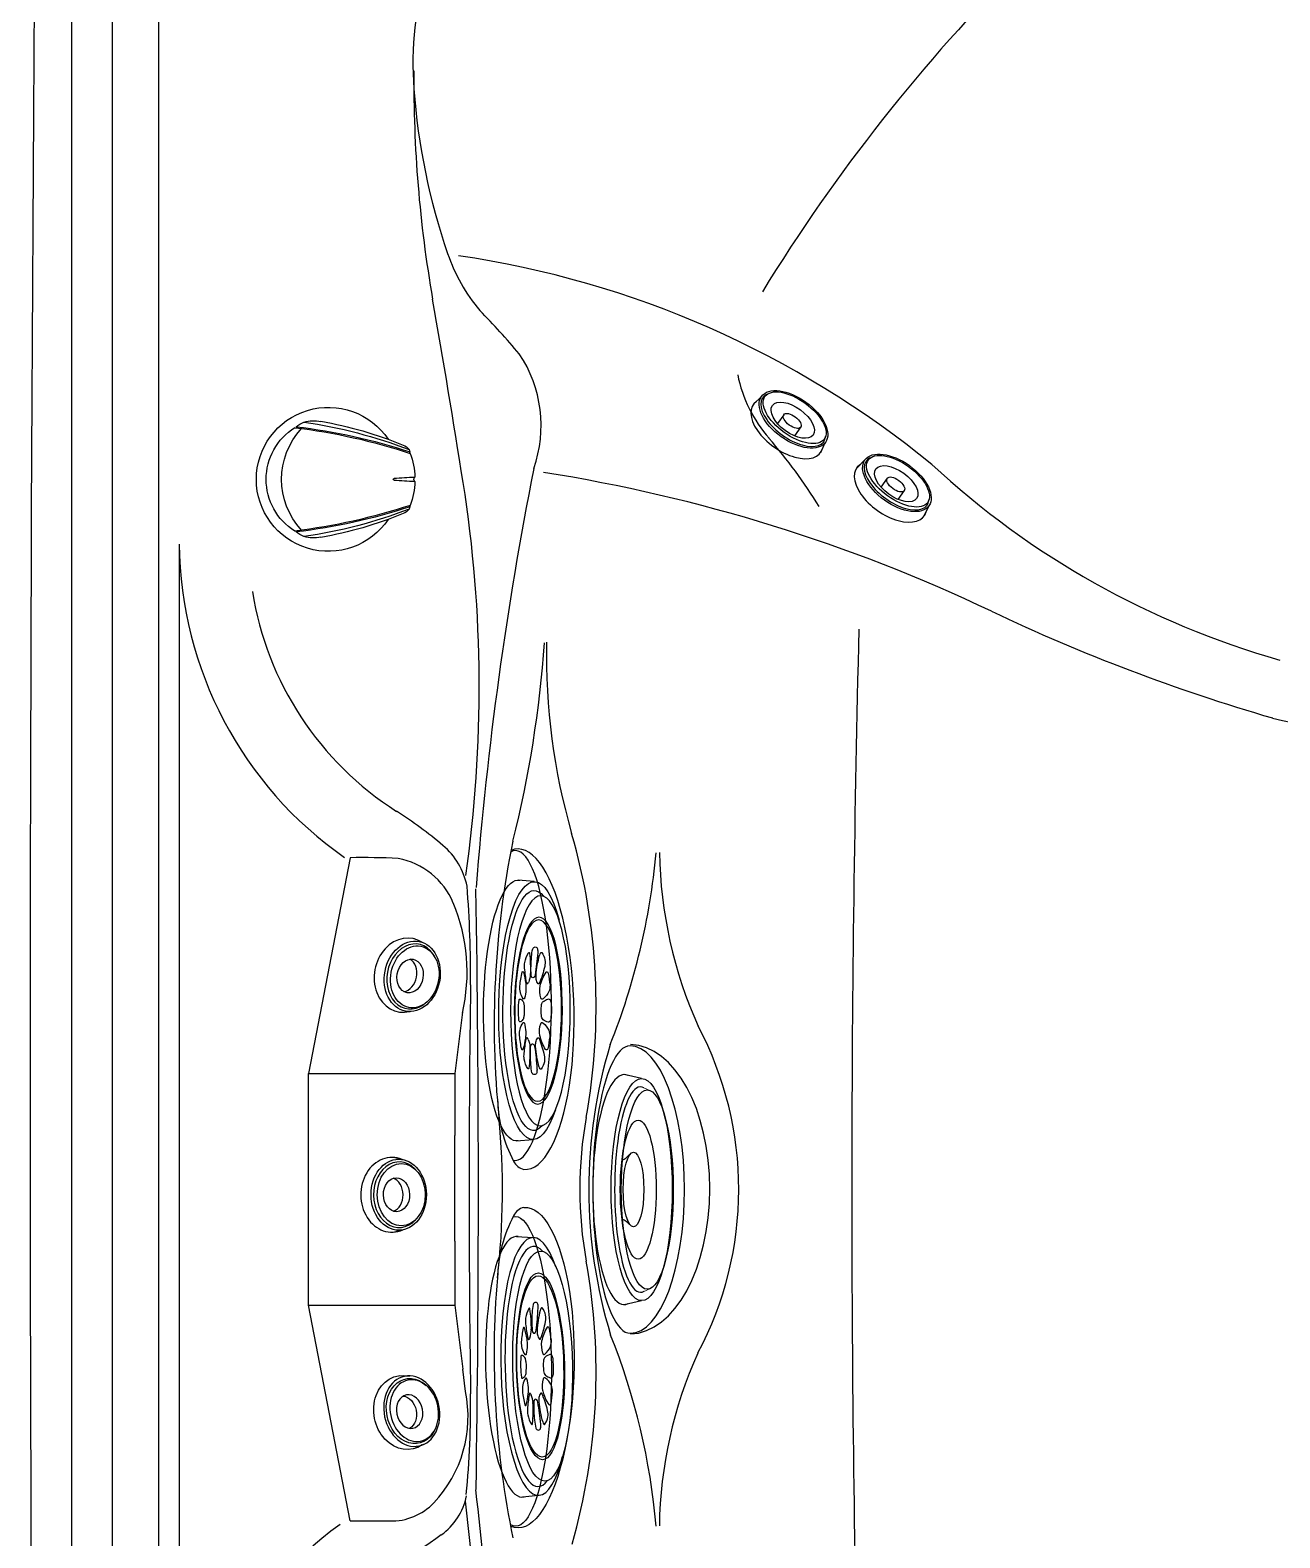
# Model space of a CAD drawing. Extents: x 400 to 501, y 484 to 637.
# Drawn here: x 400 to 427.14, y 541.21 to 573.94 of the extents above; entities that cross this region are included whole.
import ezdxf

# ---------------------------------------------------------------- set-up
doc = ezdxf.new("R2010")
doc.units = 0
doc.header["$MEASUREMENT"] = 0
doc.layers.add('1', color=4, linetype='Continuous')

# ---------------------------------------------------------------- blocks, each defined once
blk = doc.blocks.new('2014WFV')
at = {"layer": '1', "color": 2, "linetype": 'Continuous'}
for p, q in [((0.7, 1.141), (0.7, 1.119)), ((0.7, -1.141), (0.7, -1.119))]:
    blk.add_line(p, q, dxfattribs=at)
at = {"layer": '1', "color": 4, "linetype": 'Continuous'}
for p, q in [((-1.762, 0.598), (-1.762, 0.57)), ((-1.762, -0.598), (-1.762, -0.57))]:
    blk.add_line(p, q, dxfattribs=at)
for centre, radius, start, end in [((0, 0), 1.563, 213.7428, 146.1868), ((-1.495, 0.44), 0.33, 113.0683, 141.3707), ((-0.299, 0), 1.581, 159.0842, 178.2857), ((-1.212, 0.38), 0.603, 153.9073, 159.3255), ((-1.922, 0), 0.063, 311.3619, 48.6386), ((-0.299, 0), 1.581, 181.7148, 200.9164), ((-1.212, -0.38), 0.603, 200.6745, 206.0927), ((-1.495, -0.44), 0.33, 218.6293, 246.9317)]:
    blk.add_arc(centre, radius, start, end, dxfattribs=at)
at = {"layer": '1', "color": 3, "linetype": 'Continuous'}
for centre, radius, start, end in [((2.295, -11.826), 13.042, 96.9096, 108.1923), ((2.148, -11.264), 12.49, 96.6541, 108.31), ((2.09, -9.377), 10.735, 98.3836, 110.9675), ((-0.599, 0), 1.615, 316.9149, 43.0851), ((18.138, 365.263), 365.768, 266.86338, 266.93396), ((-1.427, 0), 0.0185, 273.066, 86.934), ((18.378, -369.746), 370.258, 93.06604, 93.13577), ((2.295, 11.825), 13.042, 251.8075, 263.0906), ((2.148, 11.264), 12.49, 251.69, 263.3459), ((2.09, 9.377), 10.735, 249.0325, 261.6164)]:
    blk.add_arc(centre, radius, start, end, dxfattribs=at)
at = {"layer": '1', "color": 2, "linetype": 'Continuous'}
for centre, radius, start, end in [((1.615, -7.143), 8.527, 99.8076, 112.3308), ((0.308, 0.42), 0.851, 74.9364, 99.8197), ((-0.036, 0.081), 1.291, 55.2054, 64.0447), ((0.029, 0), 1.321, 301.8524, 58.1476), ((1.615, 7.143), 8.527, 247.6692, 260.1924), ((0.308, -0.42), 0.851, 260.1803, 285.0636), ((-0.036, -0.081), 1.291, 295.9553, 304.7946)]:
    blk.add_arc(centre, radius, start, end, dxfattribs=at)
blk = doc.blocks.new('2014DJ4')
at = {"layer": '1', "color": 4, "linetype": 'Continuous'}
for p, q in [((-2.41, 1.063), (-2.495, 0.685)), ((2.495, 0.685), (2.41, 1.063))]:
    blk.add_line(p, q, dxfattribs=at)
at = {"layer": '1', "color": 3, "linetype": 'Continuous', "lineweight": 15}
for p, q in [((-2.145, 1.253), (-2.21, 1.111)), ((2.218, 1.094), (2.145, 1.253))]:
    blk.add_line(p, q, dxfattribs=at)
at = {"layer": '1', "color": 4, "linetype": 'Continuous'}
for centre, radius, start, end in [((-1.008, 0.486), 0.397, 21.9, 51.6356), ((1.023, 0.474), 0.416, 129.0073, 157.3358)]:
    blk.add_arc(centre, radius, start, end, dxfattribs=at)
for centre, major_axis, ratio in [((0, 1.063), (-2.41, 0), 0.275784), ((0, 0.886), (-0.812, 0), 0.276352)]:
    blk.add_ellipse(centre, major_axis=major_axis, ratio=ratio, dxfattribs=at)
at = {"layer": '1', "color": 3, "linetype": 'Continuous'}
for centre, major_axis, ratio in [((0, 1.185), (-2.162, 0), 0.260629), ((0, 0.989), (1.51, 0), 0.258819)]:
    blk.add_ellipse(centre, major_axis=major_axis, ratio=ratio, dxfattribs=at)
blk.add_ellipse((0, 1.04), major_axis=(-2.228, -0.001), ratio=0.252987, start_param=6.154394, end_param=9.560892, dxfattribs=at)
at = {"layer": '1', "color": 4, "linetype": 'Continuous'}
blk.add_ellipse((0, 0.685), major_axis=(-2.495, 0), ratio=0.274041, start_param=6.159415, end_param=9.548548, dxfattribs=at)
blk = doc.blocks.new('2014S124')
at = {"layer": '1', "color": 4, "linetype": 'Continuous'}
for p, q in [((-2.902, -1.151), (-2.871, -0.798)), ((2.726, -0.801), (2.757, -1.151))]:
    blk.add_line(p, q, dxfattribs=at)
for centre, radius, start, end in [((-1.331, -0.639), 0.0133, 139.6388, 230.9315), ((-1.094, -0.969), 0.419, 102.3062, 126.1753), ((-1.247, -0.531), 0.15, 231.9562, 254.1667), ((-1.127, -0.964), 0.408, 78.0489, 97.9245), ((-1.462, -2.585), 2.063, 67.4984, 78.2772), ((-0.894, -0.516), 0.0301, 99.1779, 221.307), ((-0.391, 0.306), 0.992, 238.0255, 256.8974), ((1.101, -12.868), 12.543, 97.9688, 99.1779), ((-0.627, -0.838), 0.391, 70.5026, 91.5894), ((-0.525, -0.103), 0.566, 260.7123, 287.3942), ((-0.696, -0.886), 0.462, 39.1214, 64.4362), ((-0.358, -0.614), 0.0287, 274.4906, 41.8817), ((-0.286, -0.478), 0.0376, 128.332, 191.5556), ((-0.091, -0.438), 0.236, 191.5556, 220.0563), ((-0.226, -0.553), 0.134, 93.7713, 128.332), ((-0.168, -0.476), 0.155, 227.5461, 265.0227), ((-0.065, -3), 2.586, 86.7741, 93.7713), ((-0.078, 0.324), 0.96, 263.8591, 276.4142), ((0.028, -0.484), 0.146, 270.4556, 314.1076), ((0.07, -0.601), 0.183, 61.0631, 86.7741), ((-0.256, -0.328), 0.465, 325.8951, 339.012), ((0.138, -0.479), 0.0434, 339.012, 61.0631), ((0.204, -0.614), 0.0287, 138.1183, 265.5094), ((0.541, -0.886), 0.462, 115.5638, 140.8786), ((0.371, -0.103), 0.566, 252.6058, 279.2877), ((0.472, -0.838), 0.391, 88.4106, 109.4974), ((0.237, 0.306), 0.992, 283.1026, 301.9745), ((-1.256, -12.868), 12.543, 80.8221, 82.0312), ((1.308, -2.585), 2.063, 101.7228, 112.5016), ((0.74, -0.516), 0.0301, 318.693, 80.8221), ((0.973, -0.964), 0.408, 82.0755, 101.9511), ((0.94, -0.969), 0.419, 53.8247, 77.6938), ((1.093, -0.531), 0.15, 285.8333, 308.0438), ((1.177, -0.639), 0.0133, 309.0685, 40.3612), ((-1.416, -0.77), 0.0473, 99.1583, 182.8254), ((-1.402, -0.769), 0.0613, 182.8254, 251.7181), ((-1.363, -1.099), 0.381, 85.9054, 99.1583), ((-1.181, 0.229), 1.083, 257.2105, 266.5392), ((-1.327, -0.909), 0.0126, 97.5091, 238.9379), ((-1.756, -6.588), 5.884, 81.237, 85.9054), ((-1.028, -0.413), 0.592, 238.9379, 260.386), ((-0.989, -3.477), 2.602, 87.2798, 97.5091), ((-0.71, 1.361), 2.117, 254.1667, 266.2149), ((-0.99, 2.535), 3.397, 265.6677, 272.2875), ((-1.602, 4.618), 5.65, 276.1181, 279.2744), ((-0.464, -2.514), 1.554, 97.6262, 106.9327), ((-0.891, -1.423), 0.547, 69.4938, 87.2798), ((-0.866, -0.864), 0.0917, 48.933, 85.6576), ((-0.85, -0.793), 0.0663, 265.9235, 311.887), ((-0.826, -0.391), 0.361, 266.2149, 280.8655), ((-0.827, -0.819), 0.0316, 311.887, 48.933), ((-0.804, -0.508), 0.242, 280.8655, 305.5063), ((-0.305, -0.284), 0.741, 237.7862, 241.1041), ((-0.702, -0.898), 0.0617, 279.2744, 307.8782), ((-0.684, -0.697), 0.0224, 339.9162, 58.101), ((-0.574, -1.691), 0.723, 86.8252, 97.6262), ((-0.669, -0.939), 0.00905, 307.8782, 43.5431), ((-0.588, -1.941), 0.974, 75.693, 86.8252), ((0.433, -1.941), 0.974, 93.1748, 104.307), ((0.419, -1.691), 0.723, 82.3738, 93.1748), ((0.515, -0.939), 0.00905, 136.4569, 232.1218), ((0.53, -0.697), 0.0224, 121.899, 200.0838), ((0.15, -0.284), 0.741, 298.8959, 302.2138), ((0.649, -0.508), 0.242, 234.4937, 259.1345), ((0.547, -0.898), 0.0617, 232.1218, 260.7256), ((0.309, -2.514), 1.554, 73.0673, 82.3738), ((1.448, 4.618), 5.65, 260.7256, 263.8819), ((0.737, -1.423), 0.547, 92.7202, 110.5062), ((0.672, -0.391), 0.361, 259.1345, 273.7851), ((0.672, -0.819), 0.0316, 131.067, 228.113), ((0.712, -0.864), 0.0917, 94.3424, 131.067), ((0.695, -0.793), 0.0663, 228.113, 274.0765), ((0.556, 1.361), 2.117, 273.7851, 285.8333), ((0.836, 2.535), 3.397, 267.7125, 274.3323), ((1.601, -6.588), 5.884, 94.0946, 98.763), ((0.834, -3.477), 2.602, 82.4909, 92.7202), ((0.874, -0.413), 0.592, 279.614, 301.0621), ((1.027, 0.229), 1.083, 273.4608, 282.7895), ((1.173, -0.909), 0.0126, 301.0621, 82.4909), ((1.208, -1.099), 0.381, 80.8417, 94.0946), ((1.247, -0.769), 0.0613, 288.2819, 357.1746), ((1.261, -0.77), 0.0473, 357.1746, 80.8417), ((-1.05, -0.539), 0.464, 260.386, 276.1181), ((-0.912, -1.04), 0.0135, 106.9327, 266.1158), ((-0.391, 1.308), 2.419, 257.5307, 264.7273), ((-0.593, -0.55), 0.552, 267.8985, 282.199), ((-0.563, -0.705), 0.394, 282.7915, 304.9332), ((-0.353, -1.015), 0.0189, 320.3181, 73.0993), ((-0.293, -1.089), 0.028, 160.74, 281.4572), ((-0.136, -1.22), 0.231, 119.9275, 142.4102), ((-0.07, 0.673), 1.802, 263.0665, 277.1772), ((-0.144, -1.417), 0.411, 94.028, 105.1092), ((-0.075, -2.039), 1.037, 81.5337, 95.4645), ((0.061, -1.13), 0.117, 49.8828, 81.5337), ((0.027, -1.171), 0.171, 30.7364, 49.8828), ((0.155, -1.094), 0.0212, 270.8379, 30.7364), ((0.198, -1.015), 0.0189, 106.9007, 219.6819), ((0.409, -0.705), 0.394, 235.0668, 257.2085), ((0.438, -0.55), 0.552, 257.801, 272.1015), ((0.236, 1.308), 2.419, 275.2727, 282.4693), ((0.758, -1.04), 0.0135, 273.8842, 73.0673), ((0.895, -0.539), 0.464, 263.8819, 279.614)]:
    blk.add_arc(centre, radius, start, end, dxfattribs=at)
at = {"layer": '1', "color": 3, "linetype": 'Continuous'}
for centre, major_axis, ratio in [((-0.077, -0.651), (-2.498, 0.009), 0.259148), ((-0.073, -0.697), (-2.027, 0), 0.25727)]:
    blk.add_ellipse(centre, major_axis=major_axis, ratio=ratio, dxfattribs=at)
at = {"layer": '1', "color": 4, "linetype": 'Continuous'}
for centre, major_axis, ratio, start_param, end_param in [((-0.072, -0.799), (-2.798, 0.001), 0.271239, 5.590718, 10.215837), ((-0.073, -1.151), (-2.83, 0), 0.260205, 6.236712, 9.470532)]:
    blk.add_ellipse(centre, major_axis=major_axis, ratio=ratio, start_param=start_param, end_param=end_param, dxfattribs=at)
blk.add_ellipse((-0.072, -0.701), major_axis=(-1.968, 0), ratio=0.258128, dxfattribs=at)
at = {"layer": '1', "color": 3, "linetype": 'Continuous'}
blk.add_ellipse((-0.072, -0.796), major_axis=(-2.605, 0.01), ratio=0.257336, start_param=5.994174, end_param=9.732946, dxfattribs=at)
blk = doc.blocks.new('2014BFB2')
at = {"layer": '1', "color": 4}
for p, q in [((-0.758, 0.92), (-0.808, 0.714)), ((0.811, 0.701), (0.758, 0.92))]:
    blk.add_line(p, q, dxfattribs=at)
blk.add_ellipse((0, 0.82), major_axis=(-0.771, 0.004), ratio=0.780678, dxfattribs=at)
at = {"layer": '1', "color": 3}
for centre, major_axis, ratio in [((0, 0.875), (-0.676, 0.004), 0.770534), ((0, 0.772), (-0.368, -0.003), 0.772477)]:
    blk.add_ellipse(centre, major_axis=major_axis, ratio=ratio, dxfattribs=at)
blk.add_ellipse((0, 0.83), major_axis=(-0.712, 0.004), ratio=0.781405, start_param=5.484796, end_param=10.248405, dxfattribs=at)
at = {"layer": '1', "color": 4}
for centre, major_axis, ratio, start_param, end_param in [((0.001, 0.671), (-0.811, 0.009), 0.83229, 5.951544, 9.787217), ((0, 0.631), (-0.368, -0.003), 0.772477, 3.384368, 6.027652)]:
    blk.add_ellipse(centre, major_axis=major_axis, ratio=ratio, start_param=start_param, end_param=end_param, dxfattribs=at)
blk = doc.blocks.new('2014MJ7')
at = {"layer": '1', "color": 4}
for p, q in [((-0.898, -0.492), (-0.854, -0.739)), ((-0.232, -0.458), (-0.23, -0.696)), ((0.23, -0.696), (0.232, -0.458)), ((0.854, -0.739), (0.898, -0.492))]:
    blk.add_line(p, q, dxfattribs=at)
blk.add_ellipse((0, -0.492), major_axis=(-0.898, 0), ratio=0.547446, start_param=2.947545, end_param=6.477233, dxfattribs=at)
at = {"layer": '1', "color": 3}
blk.add_ellipse((0, -0.724), major_axis=(-0.816, 0.005), ratio=0.50035, start_param=2.865459, end_param=6.570635, dxfattribs=at)
at = {"layer": '1', "color": 4}
for centre, major_axis, ratio in [((-0.001, -0.734), (-0.855, 0.005), 0.541267), ((0.001, -0.691), (-0.229, 0.005), 0.480627)]:
    blk.add_ellipse(centre, major_axis=major_axis, ratio=ratio, dxfattribs=at)
at = {"layer": '1', "color": 3}
for centre, major_axis, ratio in [((0, -0.778), (-0.793, 0.005), 0.493016), ((0.001, -0.711), (-0.547, 0.006), 0.510461)]:
    blk.add_ellipse(centre, major_axis=major_axis, ratio=ratio, dxfattribs=at)
blk = doc.blocks.new('2017 GRANDEE NXT')
at = {"layer": '1', "color": 3, "linetype": 'Continuous'}
for p, q in [((0.598, 76.484), (0.598, 45.484)), ((1.484, 14.484), (1.484, 76.484)), ((2.484, 76.484), (2.484, 14.484)), ((6.648, 50.31), (5.745, 45.627)), ((9.093, 47.014), (8.923, 45.627)), ((5.743, 45.627), (5.745, 45.627)), ((5.743, 40.598), (5.743, 45.627)), ((8.923, 45.627), (8.923, 44.278)), ((0.598, 45.484), (0.598, 14.484)), ((8.923, 41.985), (8.923, 44.278)), ((8.923, 41.985), (8.923, 40.598)), ((5.743, 40.598), (5.745, 40.598)), ((6.648, 35.915), (5.745, 40.598)), ((8.923, 40.598), (9.093, 39.211)), ((9.152, 38.727), (9.093, 39.211)), ((6.648, 35.915), (7.506, 35.915))]:
    blk.add_line(p, q, dxfattribs=at)
at = {"layer": '1', "color": 2, "linetype": 'Continuous'}
for p, q in [((2.938, 57.118), (2.938, 29.107)), ((5.745, 45.627), (8.923, 45.627)), ((5.745, 40.598), (8.923, 40.598))]:
    blk.add_line(p, q, dxfattribs=at)
at = {"layer": '1', "color": 4, "linetype": 'Continuous'}
blk.add_lwpolyline([(-0.051, 5.986, 0.232762), (5.986, -0.051, 0.007387), (93.982, -0.051, 0.232762), (100.019, 5.986, 0.006329), (100.019, 84.982, 0.232762), (93.982, 91.019, 0.007387), (5.986, 91.019, 0.232762), (-0.051, 84.982, 0.006329)], format="xyb", close=True, dxfattribs=at)
at = {"layer": '1', "color": 2, "linetype": 'Continuous'}
for centre, radius, start, end in [((48.711, 42.258), 38.86, 121.6078, 148.4436), ((495.965, 43.118), 478.426, 178.54481, 181.34248)]:
    blk.add_arc(centre, radius, start, end, dxfattribs=at)
at = {"layer": '1', "color": 3, "linetype": 'Continuous'}
for centre, radius, start, end in [((15.534, 67.546), 7.524, 143.6122, 184.1716), ((35.21, 67.124), 27.179, 179.4414, 189.9383), ((22.109, 68.025), 14.116, 184.1716, 199.0245), ((12.356, 64.642), 3.793, 198.7375, 220.3199), ((5.973, 42.589), 21.007, 50.7127, 81.7065), ((-226.519, 21.265), 238.537, 8.97012, 9.93826), ((-2.692, 50.28), 17.016, 40.118, 44.4096), ((7.999, 59.689), 2.795, 340.5316, 33.8313), ((17.993, 61.382), 2.99, 191.3616, 221.1803), ((7.672, 52.354), 10.722, 31.3586, 41.1803), ((88.082, 43.449), 78.946, 168.81866, 175.486), ((5.262, 23.453), 35.661, 64.5714, 80.9865), ((31.924, 72.499), 18.61, 227.1817, 254.1289), ((-19.127, 54.002), 28.578, 351.7899, 8.9701), ((11.333, 57.198), 8.396, 180.5451, 235.0617), ((11.397, 57.185), 6.96, 189.0701, 237.4715), ((37.891, 92.083), 40.33, 244.5714, 253.8566), ((24.834, 54.697), 13.923, 178.8066, 196.0874), ((-13.586, 56.667), 24.511, 345.8302, 356.0474), ((27.824, 57.519), 4.331, 254.6467, 300.1928), ((2.55, 43.314), 9.493, 49.914, 57.4715), ((-1.575, 47.081), 13.563, 349.7769, 16.0874), ((7.661, 49.386), 1.555, 11.4825, 49.914), ((29.559, 46.691), 19.784, 168.4055, 185.8523), ((-1.43, 51.732), 14.777, 338.2585, 354.8911), ((22.949, 50.583), 9.587, 180.947, 204.2056), ((6.915, 30.518), 19.794, 87.7523, 90.7716), ((7.382, 48.693), 1.633, 22.8554, 79.0961), ((-15.644, 47.736), 24.907, 359.5704, 4.5128), ((-398.49, 43.038), 407.922, 359.09559, 0.92674), ((5.314, 47.831), 3.874, 346.6585, 22.7249), ((322.572, 43.11), 313.342, 179.18818, 180.81083), ((7.542, 43.112), 7.544, 331.91, 27.9832), ((22.616, 43.115), 10.788, 163.0587, 197.078), ((12.912, 45.145), 3.066, 181.4601, 207.6199), ((-6.538, 43.089), 16.493, 353.399, 5.5107), ((20.428, 43.113), 8.795, 169.7769, 190.2231), ((10.506, 43.879), 0.348, 206.6019, 255.2127), ((10.506, 42.384), 0.348, 104.7873, 153.3981), ((12.912, 41.118), 3.066, 152.3801, 178.5399), ((-1.598, 39.14), 13.586, 344.0683, 10.2231), ((29.293, 39.519), 19.52, 175.0801, 191.7396), ((-1.065, 34.579), 14.406, 4.8592, 21.8783), ((22.811, 35.668), 9.451, 155.6877, 179.1684), ((6.493, 38.176), 2.715, 316.5721, 11.6867), ((-9.268, 38.377), 18.531, 354.1524, 0.9225), ((7.844, 36.72), 1.355, 305.2332, 348.8718), ((-334.7, -1.93), 345.974, 4.94232, 6.35196), ((-701.359, -39.321), 714.78, 5.555096, 6.096169), ((7.546, 37.18), 1.266, 268.2217, 316.5721), ((11.31, 29.034), 8.372, 125.6372, 179.4994), ((32.997, 1.106), 42.245, 125.2332, 128.4105)]:
    blk.add_arc(centre, radius, start, end, dxfattribs=at)
for centre, major_axis, ratio, start_param, end_param in [((10.236, 47.102), (0.005, 3.362), 0.233022, 3.080832, 6.420819), ((10.369, 47.022), (-0.086, 3.479), 0.327468, 3.109436, 6.409607), ((12.727, 43.108), (-0.003, 3.12), 0.26059, 0, 3.141593), ((12.727, 43.108), (-0.003, 3.12), 0.378191, 3.141593, 6.283185), ((12.715, 43.113), (0.007, 3.14), 0.555097, 3.157152, 6.275311)]:
    blk.add_ellipse(centre, major_axis=major_axis, ratio=ratio, start_param=start_param, end_param=end_param, dxfattribs=at)
at = {"layer": '1', "color": 3, "linetype": 'Continuous', "extrusion": (0, 0, -1)}
for centre, major_axis, ratio, start_param, end_param in [((10.236, 39.161), (0.005, -3.362), 0.233022, 3.080832, 6.420819), ((10.369, 39.241), (-0.086, -3.479), 0.327468, 3.109436, 6.409607)]:
    blk.add_ellipse(centre, major_axis=major_axis, ratio=ratio, start_param=start_param, end_param=end_param, dxfattribs=at)
at = {"layer": '1', "color": 1, "rotation": 144.6298189807673}
for p in [(15.848, 59.226), (18.094, 57.848)]:
    blk.add_blockref('2014MJ7', p, dxfattribs=at)
at = {"layer": '1', "color": 1, "linetype": 'Continuous', "xscale": -1}
blk.add_blockref('2014WFV', (6.174, 58.523), dxfattribs=at)
for name, p, rotation in [('2014S124', (11.431, 47.06), 269.6580060610389), ('2014BFB2', (7.182, 38.136), 281.3751606667785)]:
    blk.add_blockref(name, p, dxfattribs=dict(at, rotation=rotation))
at = {"layer": '1', "color": 1, "linetype": 'Continuous'}
for name, p, rotation in [('2014BFB2', (7.19, 47.886), 259.329991298096), ('2014DJ4', (11.914, 43.107), 270), ('2014BFB2', (6.882, 42.989), 270.4721116294624), ('2014S124', (11.478, 39.213), 271.2864600451311)]:
    blk.add_blockref(name, p, dxfattribs=dict(at, rotation=rotation))

msp = doc.modelspace()

# ---------------------------------------------------------------- block references
at = {"layer": '1'}
msp.add_blockref('2017 GRANDEE NXT', (400.302, 505.667), dxfattribs=at)

doc.saveas('drawing.dxf')
